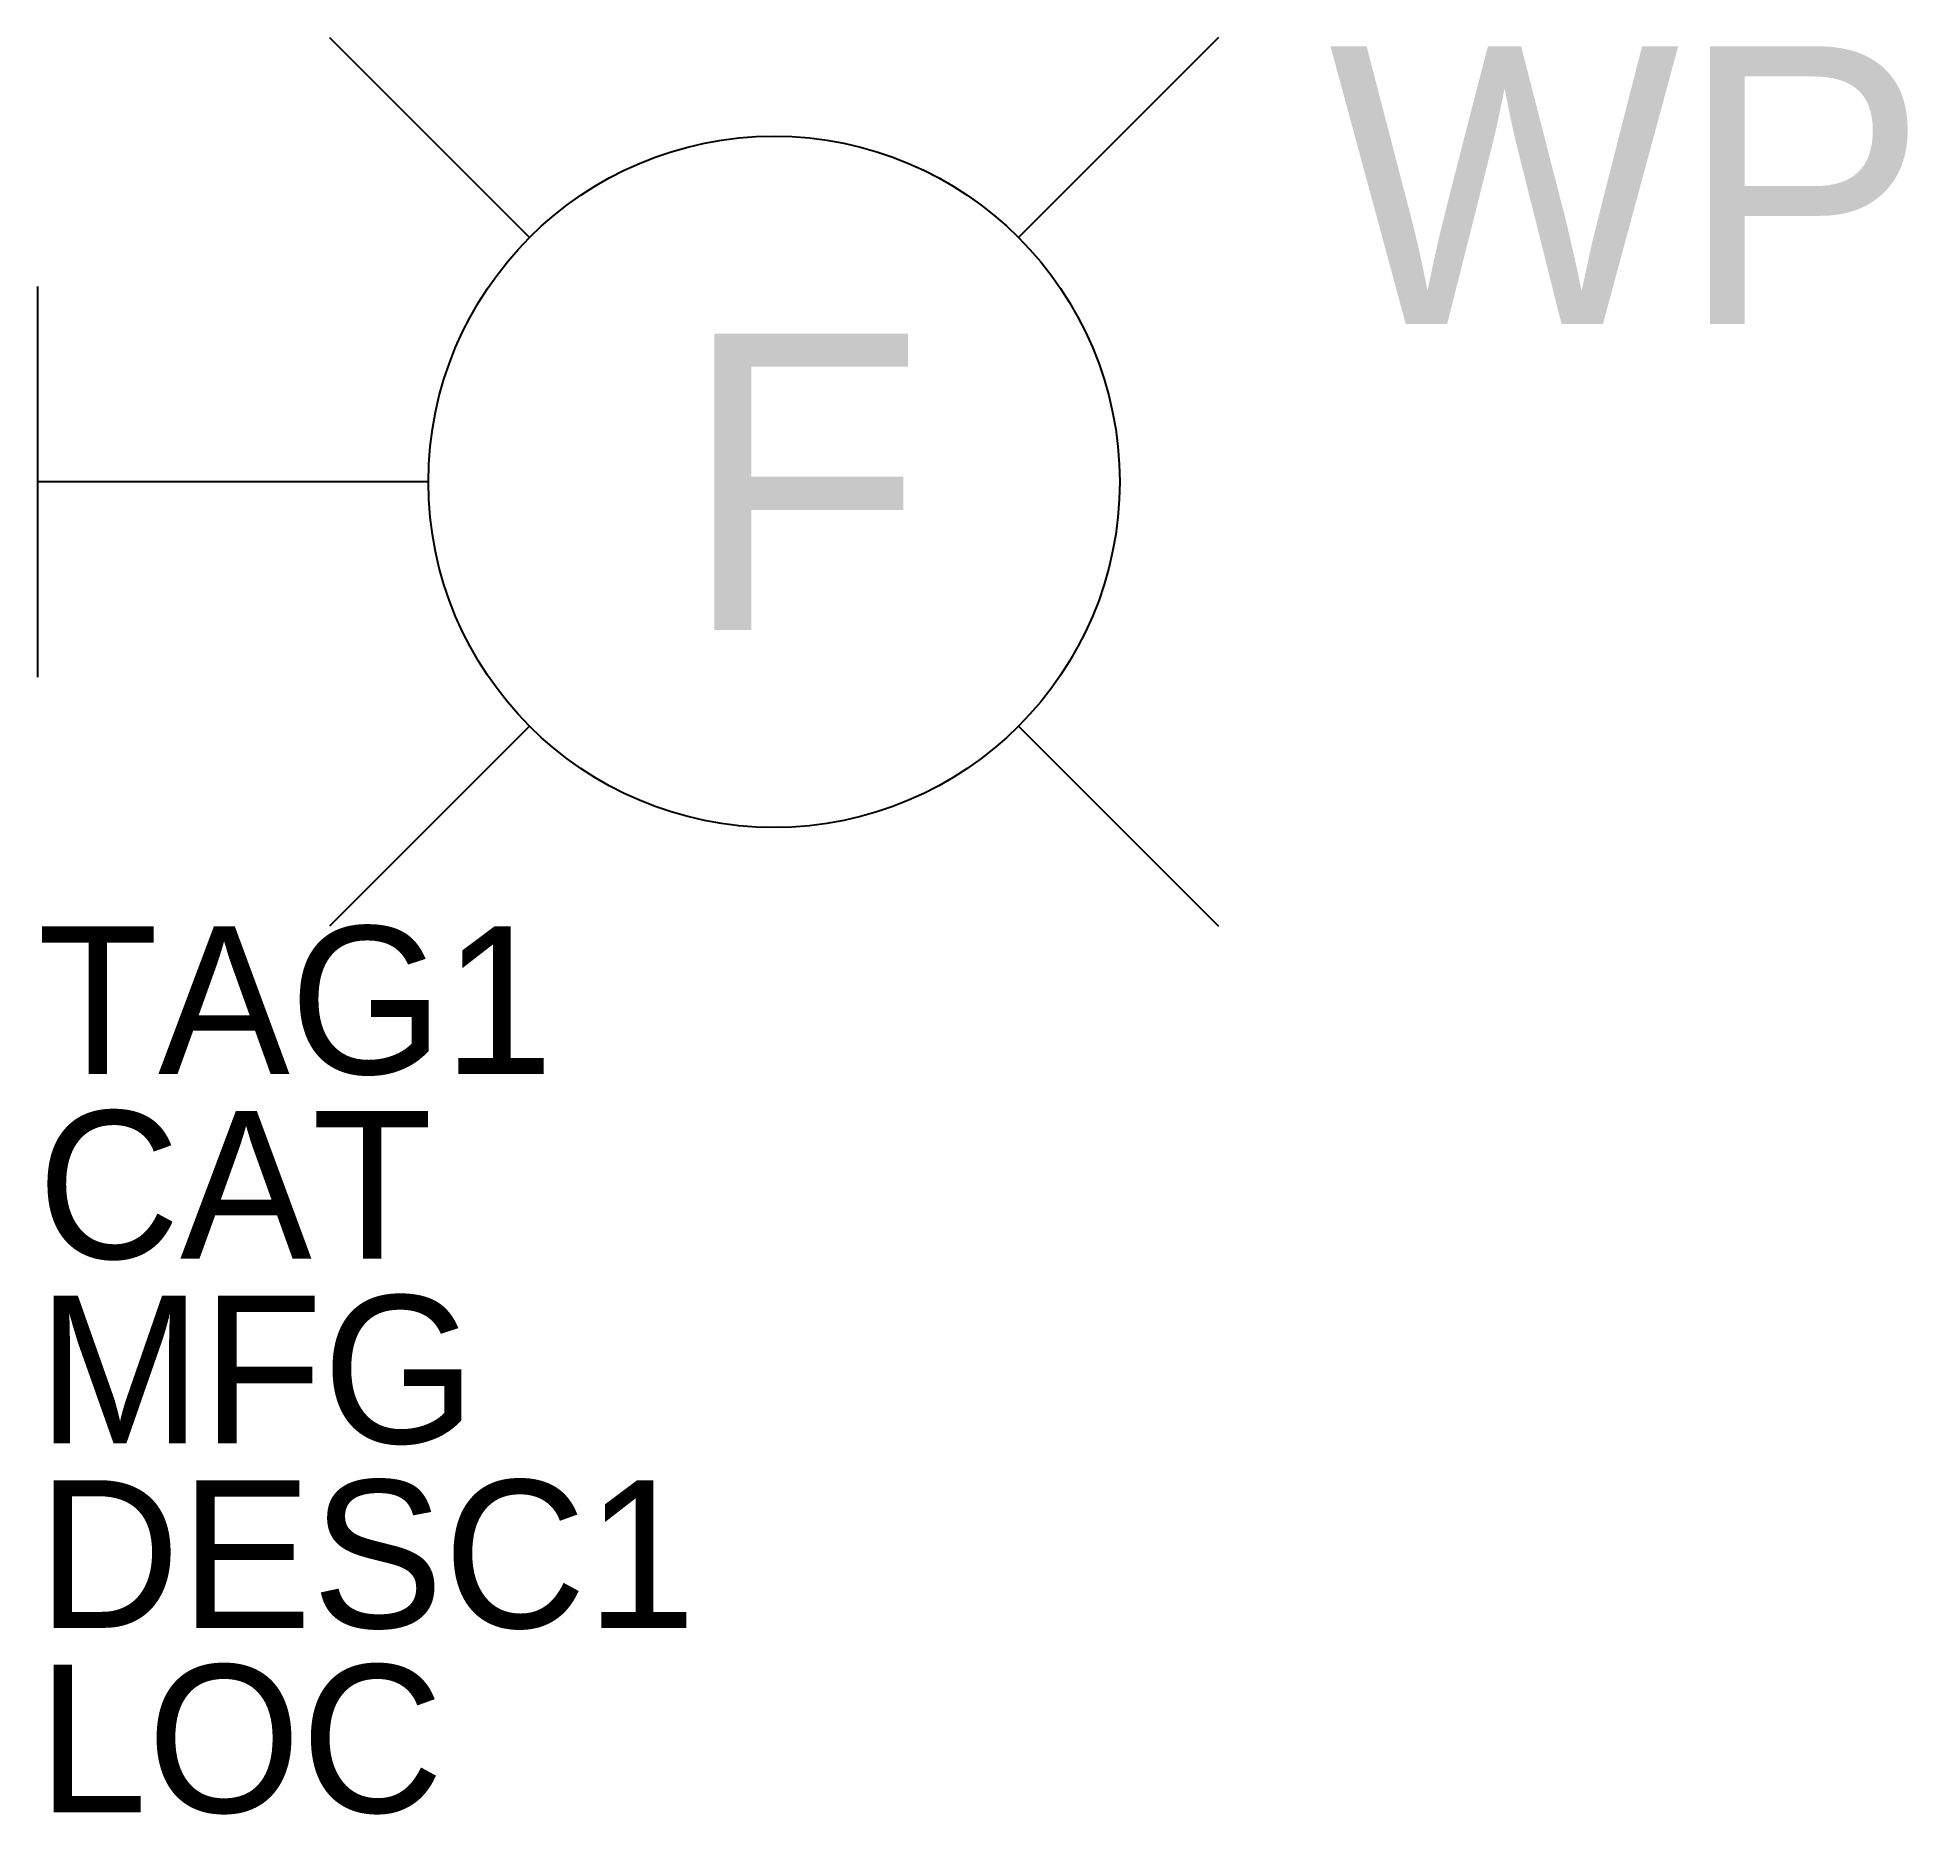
# Model space of a CAD drawing. Extents: x -0.5 to 0.61, y -0.79 to 0.26.
import ezdxf

# ---------------------------------------------------------------- set-up
doc = ezdxf.new("R2010")
doc.units = 0
doc.layers.get('0').update_dxf_attribs({"linetype": 'CONTINUOUS'})

msp = doc.modelspace()

# ---------------------------------------------------------------- linework, layer by layer
for p, q in [((-0.3262, 0.2645), (-0.2071, 0.1454)), ((0.2029, 0.2645), (0.0838, 0.1454)), ((-0.5, 0.1163), (-0.5, -0.1163)), ((-0.2673, 0), (-0.5, 0)), ((-0.2071, -0.1454), (-0.3262, -0.2645)), ((0.0838, -0.1454), (0.2029, -0.2645))]:
    msp.add_line(p, q)
msp.add_circle((-0.0616, 0), 0.2057)

# ---------------------------------------------------------------- texts
for tag, p in [('TAG1', (-0.5, -0.3524)), ('CAT', (-0.5, -0.462275)), ('MFG', (-0.5, -0.57215)), ('DESC1', (-0.5, -0.682025)), ('LOC', (-0.5, -0.7919))]:
    msp.add_attdef(tag, p, '', height=0.0879)
at = {"layer": '0.0'}
for s, height, p in [('WP', 0.1653, (0.2686, 0.0939)), ('F', 0.1763, (-0.1165, -0.0882))]:
    msp.add_text(s, height=height, dxfattribs=at).set_placement(p)

doc.saveas('drawing.dxf')
